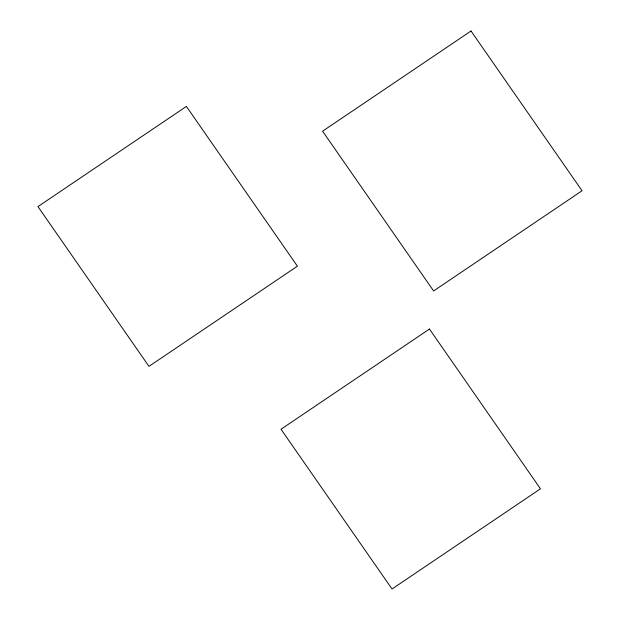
<?xml version="1.0" encoding="UTF-8"?>
<svg xmlns="http://www.w3.org/2000/svg" width="620" height="620" viewBox="0 0 620 620"><rect width="100%" height="100%" fill="white"/><g stroke="black" fill="none" stroke-linecap="round" stroke-linejoin="round"><path stroke-width="0.93" d="M186.395 106.423L37.952 206.607L148.971 366.366L297.414 266.181L186.395 106.423M471.029 31L322.586 131.192L433.605 290.951L582.048 190.758L471.029 31M429.459 329.05L281.015 429.242L392.034 589L540.47 488.808L429.459 329.05"/></g></svg>
